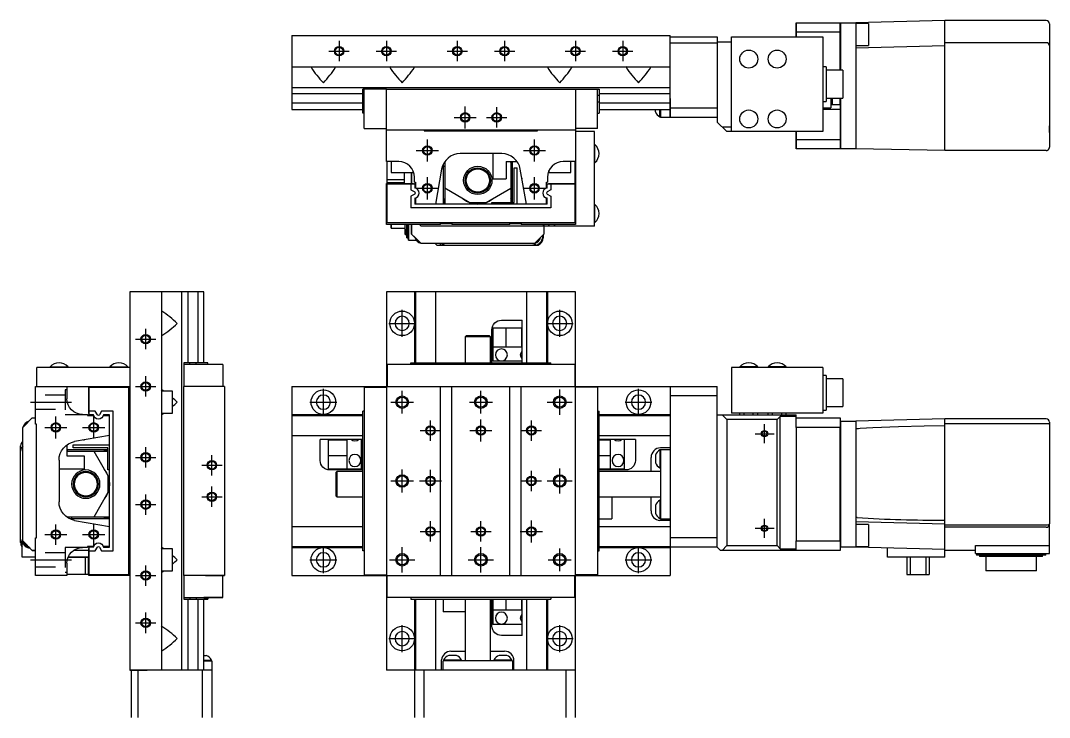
# Model space of a CAD drawing. Extents: x 0 to 668, y -8 to 421.
# Drawn here: x 0 to 326.5, y 200.3 to 421.3 of the extents above; entities that cross this region are included whole.
import ezdxf

# ---------------------------------------------------------------- set-up
doc = ezdxf.new("R2010")
doc.units = 0
doc.header["$LTSCALE"] = 0.5
doc.linetypes.add('CENTER', pattern=[50.8, 31.75, -6.35, 6.35, -6.35])
doc.linetypes.add('DASHED', pattern=[19.05, 12.7, -6.35])
for name, color, linetype in [('MSM_CENTER', 1, 'CENTER'), ('MSM_CONTINUOUS', 7, 'CONTINUOUS'), ('MSM_DASHED', 4, 'DASHED'), ('MSM_NARROW', 5, 'CONTINUOUS')]:
    doc.layers.add(name, color=color, linetype=linetype)

msp = doc.modelspace()

# ---------------------------------------------------------------- linework, layer by layer
at = {"layer": 'MSM_CENTER'}
for p, q in [((101.08, 414.85), (101.08, 408.4)), ((116.08, 414.85), (116.08, 408.4)), ((138.58, 414.85), (138.58, 408.4)), ((153.58, 414.85), (153.58, 408.4)), ((176.08, 414.85), (176.08, 408.4)), ((191.08, 414.85), (191.08, 408.4)), ((97.85, 411.62), (104.31, 411.62)), ((112.85, 411.62), (119.31, 411.62)), ((135.35, 411.62), (141.81, 411.62)), ((150.35, 411.62), (156.81, 411.62)), ((172.85, 411.62), (179.31, 411.62)), ((187.85, 411.62), (194.31, 411.62)), ((141.08, 387.12), (141.08, 394.12)), ((151.08, 387.4), (151.08, 393.85)), ((137.58, 390.62), (144.58, 390.62)), ((147.85, 390.62), (154.31, 390.62)), ((129.08, 376.62), (129.08, 383.62)), ((163.08, 376.62), (163.08, 383.62)), ((125.58, 380.12), (132.58, 380.12)), ((159.58, 380.12), (166.58, 380.12)), ((129.08, 364.62), (129.08, 371.62)), ((163.08, 364.62), (163.08, 371.62)), ((125.58, 368.12), (132.58, 368.12)), ((159.58, 368.12), (166.58, 368.12)), ((121.08, 321.03), (121.08, 329.53)), ((171.08, 321.03), (171.08, 329.53)), ((39.7, 317.05), (39.7, 323.51)), ((116.83, 325.28), (125.33, 325.28)), ((166.83, 325.28), (175.33, 325.28)), ((36.47, 320.28), (42.93, 320.28)), ((39.7, 302.05), (39.7, 308.51)), ((36.47, 305.28), (42.93, 305.28)), ((96.08, 296.03), (96.08, 304.53)), ((121.08, 296.66), (121.08, 303.9)), ((146.08, 296.66), (146.08, 303.9)), ((171.08, 296.28), (171.08, 304.28)), ((196.08, 296.03), (196.08, 304.53)), ((3.2, 300.28), (16.2, 300.28)), ((91.83, 300.28), (100.33, 300.28)), ((117.46, 300.28), (124.7, 300.28)), ((142.46, 300.28), (149.7, 300.28)), ((167.08, 300.28), (175.08, 300.28)), ((191.83, 300.28), (200.33, 300.28)), ((11.2, 288.78), (11.2, 295.78)), ((23.2, 288.78), (23.2, 295.78)), ((130.08, 288.05), (130.08, 294.51)), ((146.08, 287.78), (146.08, 294.78)), ((162.08, 288.05), (162.08, 294.51)), ((7.7, 292.28), (14.7, 292.28)), ((19.7, 292.28), (26.7, 292.28)), ((126.85, 291.28), (133.31, 291.28)), ((142.58, 291.28), (149.58, 291.28)), ((158.85, 291.28), (165.31, 291.28)), ((236.08, 287.28), (236.08, 293.28)), ((233.08, 290.28), (239.08, 290.28)), ((39.7, 279.55), (39.7, 286.01)), ((36.47, 282.78), (42.93, 282.78)), ((60.7, 277.05), (60.7, 283.51)), ((57.47, 280.28), (63.93, 280.28)), ((121.08, 271.66), (121.08, 278.9)), ((130.08, 271.78), (130.08, 278.78)), ((162.08, 272.05), (162.08, 278.51)), ((171.08, 271.28), (171.08, 279.28)), ((117.46, 275.28), (124.7, 275.28)), ((126.58, 275.28), (133.58, 275.28)), ((158.85, 275.28), (165.31, 275.28)), ((167.08, 275.28), (175.08, 275.28)), ((39.7, 264.55), (39.7, 271.01)), ((60.7, 267.05), (60.7, 273.51)), ((36.47, 267.78), (42.93, 267.78)), ((57.47, 270.28), (63.93, 270.28)), ((11.2, 255.05), (11.2, 261.51)), ((23.2, 254.78), (23.2, 261.78)), ((130.08, 256.05), (130.08, 262.51)), ((146.08, 256.05), (146.08, 262.51)), ((162.08, 255.78), (162.08, 262.78)), ((236.08, 257.28), (236.08, 263.28)), ((7.7, 258.28), (14.7, 258.28)), ((19.7, 258.28), (26.7, 258.28)), ((126.85, 259.28), (133.31, 259.28)), ((142.85, 259.28), (149.31, 259.28)), ((158.58, 259.28), (165.58, 259.28)), ((233.08, 260.28), (239.08, 260.28)), ((96.08, 246.03), (96.08, 254.53)), ((121.08, 246.28), (121.08, 254.28)), ((146.08, 246.28), (146.08, 254.28)), ((171.08, 246.66), (171.08, 253.9)), ((196.08, 246.03), (196.08, 254.53)), ((3.2, 250.28), (16.2, 250.28)), ((39.7, 242.05), (39.7, 248.51)), ((91.83, 250.28), (100.33, 250.28)), ((117.08, 250.28), (125.08, 250.28)), ((142.08, 250.28), (150.08, 250.28)), ((167.46, 250.28), (174.7, 250.28)), ((191.83, 250.28), (200.33, 250.28)), ((36.47, 245.28), (42.93, 245.28)), ((39.7, 227.05), (39.7, 233.51)), ((36.47, 230.28), (42.93, 230.28)), ((121.08, 221.03), (121.08, 229.53)), ((171.08, 221.03), (171.08, 229.53)), ((116.83, 225.28), (125.33, 225.28)), ((166.83, 225.28), (175.33, 225.28))]:
    msp.add_line(p, q, dxfattribs=at)
at = {"layer": 'MSM_CONTINUOUS'}
for p, q in [((293.28, 421.32), (265.08, 420.62)), ((293.28, 416.12), (293.28, 421.32)), ((325.48, 421.32), (293.28, 421.32)), ((246.08, 420.62), (246.08, 416.12)), ((246.08, 416.12), (246.08, 420.62)), ((246.08, 420.62), (260.08, 420.62)), ((260.08, 405.55), (260.08, 420.62)), ((260.08, 420.52), (260.18, 420.62)), ((260.18, 420.62), (260.18, 405.55)), ((260.18, 420.62), (265.08, 420.62)), ((265.08, 420.62), (265.08, 380.62)), ((269.08, 420.39), (265.08, 420.39)), ((269.08, 420.39), (269.08, 413.39)), ((293.28, 380.12), (293.28, 418.32)), ((326.48, 420.32), (326.48, 418.32)), ((326.48, 418.32), (326.48, 381.12)), ((86.08, 416.62), (206.08, 416.62)), ((86.08, 416.62), (86.08, 393.12)), ((206.08, 390.62), (206.08, 416.62)), ((206.08, 416.12), (221.08, 416.12)), ((221.08, 416.12), (221.08, 389.12)), ((225.58, 386.12), (225.58, 416.12)), ((225.58, 386.12), (225.58, 416.12)), ((225.58, 416.12), (254.58, 416.12)), ((260.08, 417.62), (246.08, 417.62)), ((254.58, 416.12), (254.58, 386.12)), ((269.08, 417.75), (269.08, 416.02)), ((221.08, 414.12), (206.08, 414.12)), ((221.08, 414.62), (225.58, 414.62)), ((265.08, 413.39), (269.08, 413.39)), ((293.28, 413.32), (265.08, 412.62)), ((325.48, 414.32), (293.28, 414.32)), ((86.08, 406.62), (206.08, 406.62)), ((92.34, 406.62), (92.18, 406.5)), ((99.82, 406.62), (99.98, 406.5)), ((117.34, 406.62), (117.18, 406.5)), ((124.82, 406.62), (124.98, 406.5)), ((167.34, 406.62), (167.18, 406.5)), ((174.82, 406.62), (174.98, 406.5)), ((192.34, 406.62), (192.18, 406.5)), ((199.82, 406.62), (199.98, 406.5)), ((206.08, 400.12), (206.08, 406.62)), ((255.58, 406.62), (254.58, 406.62)), ((255.58, 406.62), (255.58, 395.62)), ((260.88, 405.55), (255.58, 405.55)), ((260.88, 405.55), (260.88, 396.7)), ((86.08, 400.12), (206.08, 400.12)), ((108.58, 391.92), (108.58, 399.52)), ((116.08, 399.52), (108.58, 399.52)), ((109.08, 387.12), (109.08, 399.52)), ((116.08, 399.62), (176.08, 399.62)), ((116.08, 376.62), (116.08, 399.62)), ((176.08, 399.62), (176.08, 356.62)), ((176.08, 399.52), (183.58, 399.52)), ((183.08, 387.12), (183.08, 399.52)), ((183.58, 399.52), (183.58, 391.92)), ((206.08, 390.72), (206.08, 400.12)), ((86.08, 398.16), (108.58, 398.16)), ((108.58, 395.09), (86.08, 395.09)), ((109.08, 397.65), (108.58, 397.65)), ((109.08, 395.6), (108.58, 395.6)), ((183.08, 397.65), (183.58, 397.65)), ((183.08, 395.6), (183.58, 395.6)), ((183.58, 398.16), (206.08, 398.16)), ((206.08, 395.09), (183.58, 395.09)), ((206.08, 396.62), (206.08, 390.62)), ((254.58, 395.62), (255.58, 395.62)), ((255.58, 396.7), (260.88, 396.7)), ((257.08, 396.7), (257.08, 393.62)), ((257.08, 395.62), (257.58, 395.62)), ((257.58, 396.7), (257.58, 394.73)), ((260.08, 396.7), (260.08, 380.62)), ((260.08, 394.73), (260.08, 396.7)), ((260.18, 396.7), (260.18, 380.62)), ((86.08, 393.12), (108.58, 393.12)), ((109.08, 391.92), (108.58, 391.92)), ((183.08, 391.92), (183.58, 391.92)), ((183.58, 393.12), (206.08, 393.12)), ((201.43, 392.4), (201.43, 393.12)), ((202.88, 390.77), (202.88, 393.12)), ((203.08, 393.12), (203.08, 390.62)), ((203.08, 390.62), (203.08, 393.12)), ((206.08, 393.62), (221.08, 393.62)), ((254.58, 393.62), (257.08, 393.62)), ((260.08, 393.12), (254.58, 393.12)), ((257.08, 394.73), (260.08, 394.73)), ((202.88, 390.77), (203.08, 390.77)), ((221.08, 390.62), (203.08, 390.62)), ((221.08, 389.12), (224.08, 386.12)), ((109.08, 387.12), (116.08, 387.12)), ((116.08, 386.62), (176.08, 386.62)), ((128.08, 386.62), (128.08, 386.32)), ((128.08, 386.32), (164.08, 386.32)), ((164.08, 386.32), (164.08, 386.62)), ((183.08, 387.12), (176.08, 387.12)), ((182.08, 386.12), (176.08, 386.12)), ((182.08, 356.12), (182.08, 386.12)), ((222.58, 387.62), (225.58, 387.62)), ((254.58, 386.12), (224.08, 386.12)), ((246.08, 380.62), (246.08, 386.12)), ((246.08, 386.12), (246.08, 380.62)), ((326.48, 385.8), (326.48, 387.92)), ((246.08, 383.62), (260.08, 383.62)), ((152.67, 379.12), (139.49, 379.12)), ((149.88, 379.12), (149.88, 371.12)), ((182.24, 381.97), (182.08, 381.97)), ((182.24, 376.27), (182.24, 381.97)), ((260.08, 380.62), (246.08, 380.62)), ((260.18, 380.62), (260.08, 380.72)), ((265.08, 380.62), (260.18, 380.62)), ((293.28, 380.12), (265.08, 380.62)), ((325.48, 380.12), (293.28, 380.12)), ((325.48, 380.12), (325.5, 380.13)), ((325.5, 380.13), (325.53, 380.13)), ((325.53, 380.13), (325.58, 380.13)), ((325.58, 380.13), (325.63, 380.14)), ((325.63, 380.14), (325.68, 380.14)), ((325.68, 380.14), (325.72, 380.16)), ((325.72, 380.16), (325.76, 380.17)), ((325.76, 380.17), (325.8, 380.18)), ((325.8, 380.18), (325.84, 380.19)), ((325.84, 380.19), (325.87, 380.21)), ((325.87, 380.21), (325.9, 380.22)), ((325.9, 380.22), (325.93, 380.23)), ((325.93, 380.23), (325.96, 380.25)), ((325.96, 380.25), (325.99, 380.27)), ((325.99, 380.27), (326.02, 380.28)), ((326.02, 380.28), (326.04, 380.3)), ((326.04, 380.3), (326.07, 380.32)), ((326.07, 380.32), (326.09, 380.34)), ((326.09, 380.34), (326.12, 380.36)), ((326.12, 380.36), (326.15, 380.38)), ((326.15, 380.38), (326.17, 380.41)), ((326.17, 380.41), (326.2, 380.43)), ((326.2, 380.43), (326.22, 380.46)), ((326.22, 380.46), (326.24, 380.48)), ((326.24, 380.48), (326.26, 380.5)), ((326.26, 380.5), (326.28, 380.53)), ((326.28, 380.53), (326.3, 380.55)), ((326.3, 380.55), (326.31, 380.58)), ((326.31, 380.58), (326.34, 380.61)), ((326.34, 380.61), (326.36, 380.65)), ((326.36, 380.65), (326.38, 380.69)), ((326.38, 380.69), (326.39, 380.72)), ((326.39, 380.72), (326.41, 380.76)), ((326.41, 380.76), (326.42, 380.8)), ((326.42, 380.8), (326.44, 380.84)), ((326.44, 380.84), (326.45, 380.88)), ((326.45, 380.91), (326.46, 380.94)), ((326.45, 380.88), (326.45, 380.91)), ((326.46, 380.97), (326.47, 381)), ((326.46, 380.94), (326.46, 380.97)), ((326.47, 381.06), (326.48, 381.09)), ((326.47, 381.03), (326.47, 381.06)), ((326.47, 381), (326.47, 381.03)), ((326.48, 381.09), (326.48, 381.12)), ((326.48, 381.12), (326.48, 381.12)), ((119.98, 376.62), (116.08, 376.62)), ((116.38, 369.82), (116.38, 376.62)), ((117.58, 376.62), (117.58, 373.12)), ((134.08, 375.72), (134.08, 363.12)), ((134.58, 376.58), (134.58, 363.12)), ((154.08, 376.62), (157.54, 376.62)), ((154.08, 376.62), (154.08, 371.12)), ((155.58, 376.62), (155.58, 363.62)), ((156.08, 363.62), (156.08, 376.62)), ((176.08, 376.62), (172.18, 376.62)), ((174.58, 373.12), (174.58, 376.62)), ((175.98, 369.62), (175.98, 376.62)), ((182.08, 376.27), (182.24, 376.27)), ((117.58, 373.12), (124.58, 373.12)), ((121.88, 369.62), (121.88, 373.12)), ((124.08, 369.62), (124.08, 373.12)), ((124.08, 373.12), (124.08, 369.62)), ((124.58, 373.12), (124.58, 373.58)), ((133.58, 374.17), (131.63, 363.12)), ((134.08, 375.12), (134.58, 375.12)), ((156.58, 374.62), (157.58, 374.62)), ((156.58, 363.62), (156.58, 374.62)), ((157.58, 363.12), (157.58, 374.62)), ((160.52, 363.12), (158.58, 374.17)), ((167.58, 373.58), (167.58, 373.12)), ((167.58, 373.12), (174.58, 373.12)), ((116.08, 369.62), (124.68, 369.62)), ((116.08, 356.62), (116.08, 369.62)), ((116.28, 369.52), (125.08, 369.52)), ((116.28, 357.12), (116.28, 369.52)), ((121.88, 370.82), (116.38, 370.82)), ((121.88, 369.82), (116.38, 369.82)), ((117.58, 369.82), (117.58, 369.62)), ((117.58, 369.62), (117.58, 369.82)), ((123.88, 369.52), (123.88, 367.65)), ((124.68, 369.62), (124.68, 369.52)), ((124.98, 370.12), (124.98, 371.62)), ((124.98, 370.12), (125.28, 370.12)), ((125.08, 370.12), (125.08, 368.2)), ((125.18, 370.12), (125.18, 368.18)), ((125.28, 370.12), (125.28, 368.16)), ((149.88, 371.12), (154.08, 371.12)), ((159.08, 371.33), (159.08, 371.12)), ((159.11, 371.12), (159.08, 371.12)), ((166.88, 370.12), (167.18, 370.12)), ((166.88, 368.16), (166.88, 370.12)), ((167.08, 369.52), (175.88, 369.52)), ((167.08, 368.2), (167.08, 369.52)), ((167.18, 371.62), (167.18, 370.12)), ((167.48, 369.62), (176.08, 369.62)), ((167.48, 369.52), (167.48, 369.62)), ((168.28, 369.52), (168.28, 367.65)), ((175.88, 369.52), (175.88, 357.12)), ((123.88, 367.65), (125.07, 366.96)), ((125.07, 366.29), (123.88, 365.6)), ((142.37, 363.62), (134.58, 368.12)), ((147.78, 363.62), (155.58, 368.12)), ((168.28, 367.65), (167.08, 366.96)), ((167.08, 366.29), (168.28, 365.6)), ((123.88, 365.6), (123.88, 361.92)), ((125.08, 365.05), (125.08, 363.12)), ((125.08, 363.62), (125.28, 363.42)), ((167.08, 363.12), (125.08, 363.12)), ((125.18, 365.07), (125.18, 363.12)), ((125.28, 365.09), (125.28, 363.12)), ((142.37, 363.62), (147.78, 363.62)), ((149.58, 363.62), (156.58, 363.62)), ((149.58, 363.12), (149.58, 363.62)), ((166.88, 363.12), (166.88, 365.09)), ((167.08, 363.12), (167.08, 365.05)), ((168.28, 365.6), (168.28, 361.92)), ((182.24, 362.97), (182.08, 362.97)), ((182.24, 357.27), (182.24, 362.97)), ((168.28, 361.92), (123.88, 361.92)), ((133.28, 356.62), (116.08, 356.62)), ((175.88, 357.12), (116.28, 357.12)), ((117.58, 356.62), (117.58, 355.48)), ((117.58, 355.45), (117.58, 356.62)), ((122.08, 355.18), (122.08, 356.62)), ((122.08, 353.45), (122.08, 356.62)), ((122.58, 356.62), (122.58, 353.45)), ((122.58, 352.45), (122.58, 356.62)), ((123.08, 356.62), (123.08, 351.62)), ((123.08, 352.45), (123.08, 356.62)), ((124.08, 353.62), (124.08, 356.62)), ((124.08, 356.62), (124.08, 353.62)), ((126.58, 356.62), (127.08, 356.12)), ((169.08, 356.12), (127.08, 356.12)), ((133.28, 356.97), (136.88, 356.97)), ((133.28, 356.62), (133.28, 356.97)), ((136.88, 356.97), (136.88, 356.62)), ((155.28, 356.62), (136.88, 356.62)), ((155.28, 356.97), (158.88, 356.97)), ((155.28, 356.62), (155.28, 356.97)), ((158.88, 356.97), (158.88, 356.62)), ((176.08, 356.62), (158.88, 356.62)), ((166.08, 356.62), (165.58, 356.12)), ((166.08, 356.62), (166.08, 353.62)), ((167.58, 356.12), (167.58, 356.62)), ((167.58, 356.62), (167.58, 356.12)), ((182.08, 356.12), (167.58, 356.12)), ((169.58, 356.62), (169.08, 356.12)), ((182.08, 357.27), (182.24, 357.27)), ((117.58, 355.45), (122.08, 355.45)), ((122.08, 355.18), (122.08, 353.51)), ((122.08, 353.45), (122.58, 353.45)), ((122.58, 353.45), (122.58, 352.53)), ((124.08, 353.62), (127.08, 350.62)), ((125.28, 352.42), (124.08, 353.62)), ((163.08, 350.62), (166.08, 353.62)), ((165.78, 353.32), (165.78, 352.42)), ((122.58, 352.45), (123.08, 352.45)), ((123.08, 351.64), (123.08, 352.45)), ((123.08, 351.62), (125.58, 351.62)), ((125.28, 352.42), (126.87, 350.83)), ((127.08, 350.62), (126.87, 350.83)), ((163.08, 350.62), (127.08, 350.62)), ((132.13, 350.12), (164.26, 350.12)), ((133.66, 350.12), (133.75, 350.2)), ((133.75, 350.2), (134.18, 350.51)), ((134.18, 350.51), (134.26, 350.54)), ((134.26, 350.54), (134.32, 350.57)), ((134.32, 350.57), (134.37, 350.59)), ((134.37, 350.59), (134.41, 350.6)), ((134.41, 350.6), (134.44, 350.61)), ((134.44, 350.61), (134.46, 350.61)), ((134.46, 350.61), (134.48, 350.62)), ((134.48, 350.62), (134.5, 350.62)), ((134.5, 350.62), (134.52, 350.62)), ((134.52, 350.62), (134.53, 350.62)), ((134.53, 350.62), (134.54, 350.62)), ((134.54, 350.62), (134.54, 350.62)), ((134.54, 350.62), (134.54, 350.62)), ((134.54, 350.62), (134.55, 350.62)), ((134.55, 350.62), (134.55, 350.62)), ((134.55, 350.62), (134.55, 350.62)), ((134.55, 350.62), (134.56, 350.62)), ((134.56, 350.62), (134.56, 350.62)), ((134.56, 350.62), (134.56, 350.62)), ((134.56, 350.62), (134.56, 350.62)), ((134.56, 350.62), (134.56, 350.62)), ((134.56, 350.62), (134.57, 350.62)), ((134.57, 350.62), (134.57, 350.62)), ((134.57, 350.62), (134.57, 350.62)), ((134.57, 350.62), (134.57, 350.62)), ((134.57, 350.62), (134.57, 350.62)), ((134.57, 350.62), (134.57, 350.62)), ((134.57, 350.62), (134.57, 350.62)), ((134.57, 350.62), (134.57, 350.62)), ((134.57, 350.62), (134.57, 350.62)), ((134.57, 350.62), (134.57, 350.62)), ((134.57, 350.62), (134.57, 350.62)), ((134.57, 350.62), (134.57, 350.62)), ((134.57, 350.62), (134.57, 350.62)), ((134.57, 350.62), (134.57, 350.62)), ((134.57, 350.62), (134.57, 350.62)), ((134.57, 350.62), (134.58, 350.62)), ((134.58, 350.62), (134.58, 350.62)), ((134.58, 350.62), (134.58, 350.62)), ((162.58, 350.62), (162.58, 350.62)), ((162.58, 350.62), (162.58, 350.62)), ((162.58, 350.62), (162.58, 350.62)), ((162.58, 350.62), (162.58, 350.62)), ((162.58, 350.62), (162.58, 350.62)), ((162.58, 350.62), (162.58, 350.62)), ((162.58, 350.62), (162.58, 350.62)), ((162.58, 350.62), (162.58, 350.62)), ((162.58, 350.62), (162.58, 350.62)), ((162.58, 350.62), (162.59, 350.62)), ((162.59, 350.62), (162.59, 350.62)), ((162.59, 350.62), (162.59, 350.62)), ((162.59, 350.62), (162.59, 350.62)), ((162.59, 350.62), (162.59, 350.62)), ((162.59, 350.62), (162.59, 350.62)), ((162.59, 350.62), (162.59, 350.62)), ((162.59, 350.62), (162.59, 350.62)), ((162.59, 350.62), (162.59, 350.62)), ((162.59, 350.62), (162.6, 350.62)), ((162.6, 350.62), (162.6, 350.62)), ((162.6, 350.62), (162.6, 350.62)), ((162.6, 350.62), (162.6, 350.62)), ((162.6, 350.62), (162.6, 350.62)), ((162.6, 350.62), (162.61, 350.62)), ((162.61, 350.62), (162.61, 350.62)), ((162.61, 350.62), (162.61, 350.62)), ((162.61, 350.62), (162.62, 350.62)), ((162.62, 350.62), (162.62, 350.62)), ((162.62, 350.62), (162.64, 350.62)), ((162.64, 350.62), (162.65, 350.62)), ((162.65, 350.62), (162.66, 350.62)), ((162.66, 350.62), (162.68, 350.62)), ((162.68, 350.62), (162.72, 350.61)), ((162.72, 350.61), (162.75, 350.61)), ((162.75, 350.61), (162.79, 350.6)), ((162.79, 350.6), (163.02, 350.53)), ((163.02, 350.53), (163.31, 350.39)), ((163.31, 350.39), (163.53, 350.24)), ((163.53, 350.24), (163.69, 350.12)), ((58.2, 335.28), (34.7, 335.28)), ((34.7, 335.28), (34.7, 215.28)), ((44.7, 335.28), (44.7, 215.28)), ((51.2, 215.28), (51.2, 335.28)), ((53.16, 312.78), (53.16, 335.28)), ((56.24, 335.28), (56.24, 312.78)), ((58.2, 312.78), (58.2, 335.28)), ((116.08, 335.28), (116.08, 215.28)), ((176.08, 335.28), (116.08, 335.28)), ((124.98, 335.28), (124.98, 312.78)), ((125.28, 335.28), (125.28, 312.78)), ((131.63, 335.28), (131.63, 312.78)), ((160.52, 335.28), (160.52, 312.78)), ((166.88, 335.28), (166.88, 312.78)), ((167.18, 335.28), (167.18, 312.78)), ((176.08, 200.28), (176.08, 335.28)), ((44.7, 329.02), (44.83, 329.18)), ((149.58, 312.78), (149.58, 323.28)), ((159.2, 323.78), (149.88, 323.78)), ((149.88, 323.78), (149.88, 313.28)), ((152.58, 326.28), (159.2, 326.28)), ((154.08, 317.78), (154.08, 323.78)), ((159.08, 317.78), (159.08, 323.78)), ((159.2, 312.78), (159.2, 326.28)), ((44.7, 321.54), (44.83, 321.38)), ((141.38, 321.28), (141.08, 320.98)), ((149.08, 320.98), (141.08, 320.98)), ((141.08, 320.98), (141.08, 312.78)), ((148.78, 321.28), (141.38, 321.28)), ((149.08, 320.98), (148.78, 321.28)), ((149.08, 312.78), (149.08, 320.98)), ((159.2, 317.78), (149.88, 317.78)), ((5.2, 305.28), (5.2, 311.28)), ((34.7, 311.28), (5.2, 311.28)), ((9.35, 311.44), (15.05, 311.44)), ((9.35, 311.44), (9.35, 311.28)), ((15.05, 311.28), (15.05, 311.44)), ((28.35, 311.44), (34.05, 311.44)), ((28.35, 311.44), (28.35, 311.28)), ((34.05, 311.28), (34.05, 311.44)), ((51.8, 312.78), (51.8, 305.28)), ((59.4, 312.78), (51.8, 312.78)), ((64.2, 312.28), (51.8, 312.28)), ((53.68, 312.28), (53.68, 312.78)), ((55.72, 312.28), (55.72, 312.78)), ((59.4, 312.28), (59.4, 312.78)), ((64.2, 312.28), (64.2, 305.28)), ((116.28, 312.28), (116.28, 305.28)), ((175.88, 312.28), (116.28, 312.28)), ((123.88, 312.28), (123.88, 312.78)), ((123.88, 312.78), (168.28, 312.78)), ((159.2, 313.28), (149.88, 313.28)), ((168.28, 312.28), (168.28, 312.78)), ((175.88, 312.28), (175.88, 305.28)), ((254.58, 311.28), (225.58, 311.28)), ((225.58, 311.28), (225.58, 296.78)), ((233.93, 311.44), (228.23, 311.44)), ((228.23, 311.44), (228.23, 311.28)), ((233.93, 311.28), (233.93, 311.44)), ((242.93, 311.44), (237.23, 311.44)), ((237.23, 311.44), (237.23, 311.28)), ((242.93, 311.28), (242.93, 311.44)), ((254.58, 311.28), (254.58, 296.78)), ((255.58, 308.78), (254.58, 308.78)), ((255.58, 308.78), (255.58, 297.78)), ((260.88, 307.71), (255.58, 307.71)), ((260.88, 307.71), (260.88, 298.86)), ((4.7, 293.28), (4.7, 305.28)), ((4.7, 305.28), (34.7, 305.28)), ((14.7, 305.28), (14.7, 301.38)), ((21.7, 296.68), (21.7, 305.28)), ((21.8, 296.28), (21.8, 305.08)), ((21.8, 305.08), (34.2, 305.08)), ((34.2, 305.08), (34.2, 245.48)), ((44.7, 304.02), (44.83, 304.18)), ((48.2, 303.78), (44.7, 303.78)), ((48.2, 296.78), (48.2, 303.78)), ((51.7, 305.28), (51.7, 245.28)), ((64.7, 305.28), (51.7, 305.28)), ((64.7, 305.28), (64.7, 245.28)), ((86.08, 305.28), (86.08, 245.28)), ((86.08, 305.28), (221.08, 305.28)), ((109.08, 305.08), (116.08, 305.08)), ((109.08, 305.08), (109.08, 245.48)), ((133.28, 245.28), (133.28, 305.28)), ((136.88, 245.28), (136.88, 305.28)), ((155.28, 245.28), (155.28, 305.28)), ((158.88, 245.28), (158.88, 305.28)), ((183.08, 305.08), (176.08, 305.08)), ((183.08, 305.08), (183.08, 245.48)), ((206.08, 305.28), (206.08, 245.28)), ((221.08, 296.28), (221.08, 305.28)), ((221.08, 302.28), (206.08, 302.28)), ((23.67, 297.48), (21.8, 297.48)), ((24.36, 296.29), (23.67, 297.48)), ((25.72, 297.48), (25.04, 296.29)), ((29.4, 297.48), (25.72, 297.48)), ((29.4, 253.08), (29.4, 297.48)), ((108.58, 253.08), (108.58, 297.48)), ((109.08, 297.48), (108.58, 297.48)), ((183.08, 297.48), (183.58, 297.48)), ((183.58, 253.08), (183.58, 297.48)), ((254.58, 297.78), (255.58, 297.78)), ((255.58, 298.86), (260.88, 298.86)), ((3.7, 295.28), (0.7, 292.28)), ((3.7, 295.28), (4.7, 295.28)), ((19.7, 296.38), (21.2, 296.38)), ((21.2, 296.38), (21.2, 296.08)), ((21.2, 296.08), (23.16, 296.08)), ((21.8, 296.68), (21.7, 296.68)), ((23.12, 296.28), (21.8, 296.28)), ((26.24, 296.08), (28.2, 296.08)), ((28.2, 296.28), (26.28, 296.28)), ((28.2, 254.28), (28.2, 296.28)), ((44.7, 296.78), (48.2, 296.78)), ((44.7, 296.54), (44.83, 296.38)), ((86.08, 296.38), (108.58, 296.38)), ((86.08, 296.08), (108.58, 296.08)), ((183.58, 296.38), (206.08, 296.38)), ((183.58, 296.08), (206.08, 296.08)), ((221.08, 296.28), (238.63, 296.28)), ((221.08, 254.28), (221.08, 296.28)), ((222.58, 296.28), (224.08, 294.78)), ((224.08, 294.78), (224.08, 254.78)), ((240.08, 294.78), (224.08, 294.78)), ((254.58, 296.78), (225.58, 296.78)), ((228.19, 296.28), (228.19, 296.78)), ((229.63, 296.28), (229.63, 296.78)), ((232.52, 296.28), (232.52, 296.78)), ((233.96, 296.28), (233.96, 296.78)), ((237.19, 296.28), (237.19, 296.78)), ((238.63, 296.28), (238.63, 296.78)), ((238.63, 296.28), (241.52, 296.28)), ((241.08, 295.78), (240.08, 294.78)), ((240.08, 254.78), (240.08, 294.78)), ((241.08, 253.78), (241.08, 295.78)), ((246.08, 295.78), (241.08, 295.78)), ((241.52, 296.28), (241.52, 296.78)), ((241.52, 296.28), (246.08, 296.28)), ((242.96, 296.28), (242.96, 296.78)), ((246.08, 292.28), (246.08, 296.28)), ((246.08, 295.28), (260.08, 295.28)), ((260.08, 295.28), (260.08, 292.28)), ((260.18, 294.28), (260.08, 294.18)), ((260.18, 294.28), (260.18, 291.78)), ((260.18, 294.28), (265.08, 294.28)), ((293.28, 294.98), (265.08, 294.28)), ((265.08, 294.28), (265.08, 291.78)), ((325.48, 294.98), (293.28, 294.98)), ((293.28, 292.9), (293.28, 294.98)), ((326.48, 293.98), (326.48, 293.23)), ((0.7, 256.28), (0.7, 292.28)), ((5, 293.28), (4.7, 293.28)), ((5, 257.28), (5, 293.28)), ((246.08, 292.28), (246.08, 256.28)), ((260.08, 292.28), (246.08, 292.28)), ((260.08, 256.28), (260.08, 292.28)), ((260.18, 291.78), (260.18, 256.78)), ((265.08, 291.79), (265.08, 291.8)), ((265.08, 291.8), (265.08, 291.8)), ((265.08, 291.8), (265.09, 291.8)), ((265.08, 291.78), (265.08, 291.79)), ((265.08, 291.79), (265.08, 291.79)), ((265.08, 291.79), (265.08, 291.79)), ((265.08, 291.79), (265.08, 291.79)), ((265.08, 291.79), (265.08, 291.79)), ((265.08, 291.79), (265.08, 291.79)), ((265.08, 291.79), (265.08, 291.79)), ((265.08, 291.79), (265.08, 291.79)), ((265.08, 291.79), (265.08, 291.79)), ((265.08, 291.79), (265.08, 291.79)), ((265.08, 291.79), (265.08, 291.79)), ((265.08, 291.78), (265.08, 263.78)), ((265.08, 291.78), (265.08, 291.78)), ((265.08, 291.78), (265.08, 291.78)), ((265.08, 291.78), (265.08, 291.78)), ((265.09, 291.8), (265.09, 291.81)), ((265.09, 291.81), (265.1, 291.81)), ((265.09, 291.8), (265.09, 291.8)), ((265.09, 291.8), (265.09, 291.8)), ((265.09, 291.8), (265.09, 291.8)), ((265.1, 291.81), (265.11, 291.82)), ((265.11, 291.82), (265.12, 291.82)), ((265.12, 291.82), (265.13, 291.83)), ((265.12, 291.82), (265.12, 291.82)), ((265.13, 291.83), (265.14, 291.83)), ((265.14, 291.83), (265.2, 291.85)), ((265.2, 291.85), (265.26, 291.86)), ((265.26, 291.86), (265.33, 291.88)), ((265.33, 291.88), (265.39, 291.89)), ((265.39, 291.89), (265.9, 291.95)), ((265.9, 291.95), (266.4, 292)), ((266.4, 292), (270.47, 292.23)), ((270.47, 292.23), (278.6, 292.52)), ((278.6, 292.52), (286.73, 292.74)), ((286.73, 292.74), (293.28, 292.9)), ((325.48, 293.46), (293.28, 293.46)), ((293.28, 262.87), (293.28, 292.9)), ((326.28, 293.38), (326.39, 293.33)), ((326.39, 293.33), (326.47, 293.26)), ((326.47, 293.26), (326.48, 293.23)), ((326.48, 293.23), (326.48, 261.68)), ((28.2, 289.73), (17.16, 287.78)), ((20.2, 288.28), (19.99, 288.28)), ((20.2, 288.32), (20.2, 288.28)), ((34.7, 288.08), (34.35, 288.08)), ((34.35, 288.08), (34.35, 284.48)), ((86.08, 289.73), (108.58, 289.73)), ((108.58, 288.41), (95.08, 288.41)), ((95.08, 281.78), (95.08, 288.41)), ((97.58, 288.41), (97.58, 279.08)), ((103.58, 288.28), (97.58, 288.28)), ((103.58, 288.41), (103.58, 279.08)), ((108.08, 288.41), (108.08, 279.08)), ((183.58, 289.73), (206.08, 289.73)), ((195.08, 288.41), (183.58, 288.41)), ((187.08, 288.28), (183.58, 288.28)), ((187.08, 288.41), (187.08, 279.08)), ((191.58, 288.41), (191.58, 279.08)), ((195.08, 288.41), (195.08, 281.78)), ((0, 255.78), (0, 286.48)), ((14.7, 286.75), (14.7, 283.28)), ((14.7, 285.28), (27.7, 285.28)), ((14.75, 284.78), (27.7, 284.78)), ((16.7, 285.78), (16.7, 286.78)), ((16.7, 286.78), (28.2, 286.78)), ((27.7, 285.78), (16.7, 285.78)), ((23.2, 284.78), (27.7, 276.99)), ((27.7, 278.78), (27.7, 285.78)), ((34.35, 284.48), (34.7, 284.48)), ((202.88, 285.14), (202.88, 279.42)), ((203.08, 285.14), (202.88, 285.14)), ((206.08, 285.77), (203.08, 285.77)), ((203.08, 285.28), (206.08, 285.28)), ((203.08, 285.28), (203.08, 263.28)), ((12.2, 281.87), (12.2, 268.69)), ((14.7, 283.28), (20.2, 283.28)), ((20.2, 283.28), (20.2, 279.08)), ((103.58, 283.28), (97.58, 283.28)), ((187.08, 283.28), (183.58, 283.28)), ((200.08, 278.28), (200.08, 282.77)), ((201.43, 283.49), (201.43, 281.07)), ((20.2, 279.08), (12.2, 279.08)), ((28.2, 278.78), (27.7, 278.78)), ((108.08, 279.08), (97.58, 279.08)), ((108.58, 278.78), (98.08, 278.78)), ((100.38, 278.28), (100.08, 277.98)), ((100.08, 277.98), (100.08, 270.58)), ((100.38, 278.28), (100.38, 270.28)), ((108.58, 278.28), (100.38, 278.28)), ((191.58, 279.08), (183.58, 279.08)), ((192.08, 278.78), (183.58, 278.78)), ((203.08, 278.28), (183.58, 278.28)), ((202.88, 279.42), (203.08, 279.42)), ((27.7, 276.99), (27.7, 271.58)), ((27.7, 271.58), (23.2, 263.78)), ((100.08, 270.58), (100.38, 270.28)), ((100.38, 270.28), (108.58, 270.28)), ((183.58, 270.28), (203.08, 270.28)), ((187.58, 270.28), (187.58, 263.28)), ((200.08, 265.77), (200.08, 270.28)), ((202.88, 269.14), (202.88, 263.42)), ((203.08, 269.14), (202.88, 269.14)), ((34.7, 266.08), (34.35, 266.08)), ((34.35, 266.08), (34.35, 262.48)), ((201.43, 267.49), (201.43, 265.07)), ((28.2, 263.78), (14.75, 263.78)), ((28.2, 263.28), (15.75, 263.28)), ((16.2, 263.78), (16.2, 263.28)), ((17.16, 262.78), (28.2, 260.84)), ((34.35, 262.48), (34.7, 262.48)), ((183.58, 263.28), (187.58, 263.28)), ((202.88, 263.42), (203.08, 263.42)), ((203.08, 263.28), (206.08, 263.28)), ((206.08, 262.77), (203.08, 262.77)), ((265.08, 263.78), (265.08, 254.28)), ((265.09, 263.76), (265.08, 263.78)), ((293.28, 261.58), (265.08, 262.28)), ((269.08, 261.52), (265.08, 261.52)), ((265.19, 263.73), (265.09, 263.76)), ((265.34, 263.71), (265.19, 263.73)), ((265.48, 263.69), (265.34, 263.71)), ((269.08, 261.52), (269.08, 254.52)), ((293.28, 251.08), (293.28, 262.87)), ((293.28, 261.33), (325.48, 261.33)), ((326.27, 261.45), (326.37, 261.5)), ((326.37, 261.5), (326.44, 261.57)), ((326.44, 261.57), (326.48, 261.66)), ((326.48, 252.28), (326.48, 261.68)), ((326.48, 261.66), (326.48, 261.68)), ((86.08, 260.84), (108.58, 260.84)), ((183.58, 260.84), (206.08, 260.84)), ((325.48, 260.58), (293.28, 260.58)), ((0.5, 251.08), (0.5, 256.14)), ((0.7, 256.28), (3.7, 253.28)), ((0.91, 256.08), (0.7, 256.28)), ((4.7, 245.28), (4.7, 257.28)), ((4.7, 257.28), (5, 257.28)), ((221.08, 257.28), (206.08, 257.28)), ((224.08, 254.78), (222.58, 253.28)), ((224.08, 254.78), (240.08, 254.78)), ((240.08, 254.78), (241.08, 253.78)), ((246.08, 256.28), (260.08, 256.28)), ((246.08, 253.28), (246.08, 256.28)), ((260.08, 256.28), (260.08, 253.28)), ((260.18, 256.78), (260.18, 254.28)), ((302.98, 252.28), (302.98, 254.78)), ((302.98, 254.78), (312.56, 254.78)), ((312.56, 254.78), (324.83, 254.78)), ((324.83, 254.78), (326.48, 254.78)), ((3.7, 253.28), (2.49, 254.49)), ((4.7, 253.28), (3.7, 253.28)), ((3.7, 253.28), (4.7, 253.28)), ((16.84, 253.28), (16.84, 253.28)), ((21.7, 253.28), (16.84, 253.28)), ((21.2, 254.18), (19.7, 254.18)), ((21.2, 254.48), (21.2, 254.18)), ((23.16, 254.48), (21.2, 254.48)), ((23.12, 254.28), (21.2, 254.28)), ((21.7, 245.28), (21.7, 253.88)), ((21.7, 253.88), (21.8, 253.88)), ((21.8, 245.48), (21.8, 254.28)), ((21.8, 253.08), (23.67, 253.08)), ((23.67, 253.08), (24.36, 254.28)), ((25.04, 254.28), (25.72, 253.08)), ((25.72, 253.08), (29.4, 253.08)), ((28.2, 254.48), (26.24, 254.48)), ((26.28, 254.28), (28.2, 254.28)), ((27.9, 254.48), (27.7, 254.28)), ((44.7, 254.02), (44.83, 254.18)), ((48.2, 253.78), (44.7, 253.78)), ((48.2, 246.78), (48.2, 253.78)), ((86.08, 254.48), (108.58, 254.48)), ((86.08, 254.18), (108.58, 254.18)), ((109.08, 253.08), (108.58, 253.08)), ((183.08, 253.08), (183.58, 253.08)), ((183.58, 254.48), (206.08, 254.48)), ((183.58, 254.18), (206.08, 254.18)), ((221.08, 254.28), (206.08, 254.28)), ((221.08, 254.28), (222.08, 253.28)), ((222.58, 253.28), (222.08, 253.28)), ((245.98, 253.28), (222.58, 253.28)), ((241.08, 253.78), (245.98, 253.78)), ((245.98, 253.78), (246.08, 253.92)), ((245.98, 253.28), (245.98, 253.78)), ((246.08, 253.38), (245.98, 253.28)), ((260.08, 253.28), (246.08, 253.28)), ((260.08, 254.38), (260.18, 254.28)), ((265.08, 254.28), (260.18, 254.28)), ((265.08, 254.52), (269.08, 254.52)), ((293.28, 253.58), (265.08, 254.28)), ((275.13, 251.08), (275.13, 254.03)), ((302.98, 253.28), (293.28, 253.28)), ((302.98, 252.28), (312.56, 252.28)), ((303.34, 252.28), (303.34, 251.78)), ((321.21, 251.78), (303.34, 251.78)), ((304.34, 251.78), (304.34, 251.28)), ((312.56, 252.28), (324.83, 252.28)), ((325.33, 251.78), (321.21, 251.78)), ((324.33, 251.28), (324.33, 251.78)), ((324.83, 252.28), (326.48, 252.28)), ((325.33, 251.78), (325.33, 252.28)), ((4.7, 251.08), (0.5, 251.08)), ((4.7, 251.08), (0.5, 251.08)), ((14.7, 249.18), (14.7, 245.28)), ((21.7, 251.08), (15.08, 251.08)), ((15.08, 251.08), (21.7, 251.08)), ((20.5, 251.08), (20.5, 245.58)), ((21.5, 251.08), (21.5, 245.58)), ((276.13, 251.08), (275.13, 251.08)), ((292.28, 251.08), (276.13, 251.08)), ((281.28, 251.08), (281.28, 245.58)), ((282.28, 251.08), (282.28, 245.58)), ((287.28, 251.08), (287.28, 245.58)), ((288.28, 251.08), (288.28, 245.58)), ((293.28, 251.08), (292.28, 251.08)), ((321.03, 251.28), (304.34, 251.28)), ((306.34, 251.28), (306.34, 246.78)), ((324.33, 251.28), (321.03, 251.28)), ((322.33, 246.78), (322.33, 251.28)), ((14.7, 245.28), (4.7, 245.28)), ((21.5, 245.58), (14.7, 245.58)), ((21.5, 246.78), (21.7, 246.78)), ((34.7, 245.28), (21.7, 245.28)), ((34.2, 245.48), (21.8, 245.48)), ((44.7, 246.78), (48.2, 246.78)), ((44.7, 246.54), (44.83, 246.38)), ((64.7, 245.28), (51.7, 245.28)), ((51.8, 245.28), (51.8, 237.78)), ((58.7, 245.28), (64.7, 245.28)), ((64.2, 238.28), (64.2, 245.28)), ((64.35, 245.28), (64.7, 245.28)), ((86.08, 245.28), (206.08, 245.28)), ((109.08, 245.48), (116.08, 245.48)), ((116.28, 238.28), (116.28, 245.28)), ((175.88, 238.28), (175.88, 245.28)), ((183.08, 245.48), (176.08, 245.48)), ((281.28, 245.58), (288.28, 245.58)), ((322.33, 246.78), (306.34, 246.78)), ((51.8, 238.28), (64.2, 238.28)), ((51.8, 237.78), (59.4, 237.78)), ((53.16, 215.28), (53.16, 237.78)), ((53.68, 238.28), (53.68, 237.78)), ((55.72, 238.28), (55.72, 237.78)), ((56.24, 237.78), (56.24, 215.28)), ((64.2, 238.28), (58.2, 238.28)), ((58.2, 215.28), (58.2, 237.78)), ((59.4, 237.78), (58.2, 237.78)), ((59.4, 238.28), (59.4, 237.78)), ((175.88, 238.28), (116.28, 238.28)), ((123.88, 238.28), (123.88, 237.78)), ((123.88, 237.78), (168.28, 237.78)), ((124.98, 237.78), (124.98, 215.28)), ((125.28, 237.78), (125.28, 215.28)), ((131.63, 237.78), (131.63, 215.28)), ((134.08, 237.78), (134.08, 233.78)), ((141.08, 237.78), (141.08, 218.28)), ((149.08, 218.28), (149.08, 237.78)), ((149.58, 229.28), (149.58, 237.78)), ((149.88, 237.78), (149.88, 229.78)), ((154.08, 234.28), (154.08, 237.78)), ((159.08, 234.28), (159.08, 237.78)), ((159.2, 226.28), (159.2, 237.78)), ((160.52, 237.78), (160.52, 215.28)), ((166.88, 237.78), (166.88, 215.28)), ((167.18, 237.78), (167.18, 215.28)), ((168.28, 238.28), (168.28, 237.78)), ((141.08, 233.78), (134.08, 233.78)), ((159.2, 234.28), (149.88, 234.28)), ((44.7, 229.02), (44.83, 229.18)), ((159.2, 229.78), (149.88, 229.78)), ((159.2, 226.28), (152.58, 226.28)), ((44.7, 221.54), (44.83, 221.38)), ((58.2, 219.93), (58.92, 219.93)), ((138.29, 219.93), (135.87, 219.93)), ((136.57, 221.28), (141.08, 221.28)), ((149.08, 221.28), (153.57, 221.28)), ((154.29, 219.93), (151.87, 219.93)), ((58.2, 218.48), (60.55, 218.48)), ((58.2, 218.28), (60.7, 218.28)), ((60.55, 218.28), (60.55, 218.48)), ((60.7, 218.28), (60.7, 200.28)), ((133.57, 215.28), (133.57, 218.28)), ((156.08, 218.28), (134.08, 218.28)), ((134.08, 215.28), (134.08, 218.28)), ((139.94, 218.48), (134.22, 218.48)), ((134.22, 218.48), (134.22, 218.28)), ((139.94, 218.28), (139.94, 218.48)), ((155.94, 218.48), (150.22, 218.48)), ((150.22, 218.48), (150.22, 218.28)), ((155.94, 218.28), (155.94, 218.48)), ((156.08, 218.28), (156.08, 215.28)), ((156.57, 215.28), (156.57, 218.28)), ((60.7, 215.28), (34.7, 215.28)), ((34.7, 215.28), (35.2, 215.28)), ((35.2, 215.28), (40.2, 215.28)), ((35.2, 200.28), (35.2, 215.28)), ((37.2, 215.28), (37.2, 200.28)), ((57.7, 200.28), (57.7, 215.28)), ((176.08, 215.28), (116.08, 215.28)), ((125.08, 200.28), (125.08, 215.28)), ((128.08, 200.28), (128.08, 215.28)), ((173.08, 200.28), (173.08, 215.28))]:
    msp.add_line(p, q, dxfattribs=at)
for centre, radius in [((101.08, 411.62), 1.23), ((116.08, 411.62), 1.23), ((138.58, 411.62), 1.23), ((153.58, 411.62), 1.23), ((176.08, 411.62), 1.23), ((191.08, 411.62), 1.23), ((231.08, 409.12), 2.85), ((240.08, 409.12), 2.85), ((141.08, 390.62), 1.23), ((151.08, 390.62), 1.23), ((231.08, 390.12), 2.85), ((240.08, 390.12), 2.85), ((129.08, 380.12), 1.23), ((163.08, 380.12), 1.23), ((145.08, 370.62), 4.5), ((145.08, 370.62), 4), ((145.08, 370.62), 3.7), ((129.08, 368.12), 1.23), ((163.08, 368.12), 1.23), ((121.08, 325.28), 3.9), ((171.08, 325.28), 3.9), ((39.7, 320.28), 1.23), ((39.7, 305.28), 1.23), ((96.08, 300.28), 3.9), ((196.08, 300.28), 3.9), ((121.08, 300.28), 1.62), ((146.08, 300.28), 1.62), ((171.08, 300.28), 1.62), ((11.2, 292.28), 1.23), ((23.2, 292.28), 1.23), ((130.08, 291.28), 1.23), ((146.08, 291.28), 1.23), ((162.08, 291.28), 1.23), ((236.08, 290.28), 0.783), ((39.7, 282.78), 1.23), ((60.7, 280.28), 1.23), ((121.08, 275.28), 1.62), ((130.08, 275.28), 1.23), ((162.08, 275.28), 1.23), ((171.08, 275.28), 1.62), ((60.7, 270.28), 1.23), ((39.7, 267.78), 1.23), ((11.2, 258.28), 1.23), ((23.2, 258.28), 1.23), ((130.08, 259.28), 1.23), ((146.08, 259.28), 1.23), ((162.08, 259.28), 1.23), ((236.08, 260.28), 0.783), ((96.08, 250.28), 3.9), ((121.08, 250.28), 1.62), ((146.08, 250.28), 1.62), ((171.08, 250.28), 1.62), ((196.08, 250.28), 3.9), ((39.7, 245.28), 1.23), ((39.7, 230.28), 1.23), ((121.08, 225.28), 3.9), ((171.08, 225.28), 3.9)]:
    msp.add_circle(centre, radius, dxfattribs=at)
at = {"layer": 'MSM_CONTINUOUS', "extrusion": (0, 0, -1)}
for centre, radius in [((-121.08, 325.28), 2.25), ((-171.08, 325.28), 2.25), ((-152.58, 315.28), 1.9), ((-96.08, 300.28), 2.25), ((-196.08, 300.28), 2.25), ((-106.08, 281.78), 1.9), ((-189.58, 281.78), 1.9), ((-20.7, 274.28), 4.5), ((-20.7, 274.28), 4), ((-20.7, 274.28), 3.7), ((-96.08, 250.28), 2.25), ((-196.08, 250.28), 2.25), ((-152.58, 231.78), 1.9), ((-121.08, 225.28), 2.25), ((-171.08, 225.28), 2.25)]:
    msp.add_circle(centre, radius, dxfattribs=at)
at = {"layer": 'MSM_CONTINUOUS'}
for centre, radius, start, end in [((325.48, 420.32), 1, 0, 90), ((325.48, 413.32), 1, 0, 90), ((118.5, 423.58), 31.38, 212.9812, 224.3908), ((73.65, 423.58), 31.38, 315.6092, 327.0188), ((143.5, 423.58), 31.38, 212.9812, 224.3908), ((98.65, 423.58), 31.38, 315.6092, 327.0188), ((193.5, 423.58), 31.38, 212.9812, 224.3908), ((148.65, 423.58), 31.38, 315.6092, 327.0188), ((218.5, 423.58), 31.38, 212.9812, 224.3908), ((173.65, 423.58), 31.38, 315.6092, 327.0188), ((204.44, 393.62), 3.25, 202.061, 241.2734), ((139.49, 373.12), 6, 90, 170), ((152.67, 373.12), 6, 10, 90), ((179.88, 379.12), 3.7, 309.6218, 50.3782), ((119.98, 371.62), 5, 360, 90), ((153.08, 377.62), 2.85, 331.3058, 339.459), ((172.18, 371.62), 5, 90, 180), ((124.88, 366.62), 0.388, 300, 60), ((124.88, 366.62), 1.59, 277.2376, 82.7624), ((167.28, 366.62), 1.59, 97.2377, 262.7623), ((167.28, 366.62), 1.59, 97.2376, 104.594), ((167.28, 366.62), 0.388, 120, 240), ((137.08, 363.62), 2.85, 151.3055, 190.1042), ((145.08, 370.62), 7.5, 231.3689, 308.631), ((153.08, 363.62), 2.85, 0, 28.6943), ((167.28, 366.62), 1.59, 255.406, 262.7624), ((179.88, 360.12), 3.7, 309.6218, 50.3782), ((162.58, 353.12), 3.2, 290.3641, 0), ((127.58, 353.12), 2.5, 193.0519, 256.9481), ((127.58, 353.12), 2.4, 197.1144, 252.8856), ((132.88, 351.42), 1.5, 212.231, 240.0736), ((132.88, 351.42), 1.5, 212.231, 240.0736), ((134.58, 352.12), 2.2, 222.9859, 245.38), ((162.58, 353.12), 2.5, 283.052, 346.948), ((162.58, 353.12), 2.4, 287.1144, 342.8856), ((163.28, 352.42), 2.5, 293.0739, 0), ((27.74, 302.85), 31.38, 45.6092, 57.0188), ((27.74, 347.71), 31.38, 302.9812, 314.3908), ((12.2, 309.08), 3.7, 90, 140.3692), ((12.2, 309.08), 3.7, 39.6308, 90), ((31.2, 309.08), 3.7, 90, 140.3692), ((31.2, 309.08), 3.7, 39.6308, 90), ((231.08, 309.08), 3.7, 39.6218, 140.3782), ((240.08, 309.08), 3.7, 39.6218, 140.3782), ((27.74, 277.85), 31.38, 55.7006, 57.0188), ((27.74, 277.85), 31.38, 45.6092, 49.326), ((27.74, 322.71), 31.38, 310.674, 314.3908), ((3.2, 291.78), 2.5, 103.052, 166.948), ((3.2, 291.78), 2.4, 107.1144, 162.8856), ((27.74, 322.71), 31.38, 302.9812, 304.2994), ((325.48, 293.98), 1, 360, 90), ((325.53, 290.2), 3.26, 76.7141, 90.9804), ((1.5, 286.48), 1.5, 122.231, 180), ((2.2, 284.78), 2.2, 132.9859, 180), ((203.08, 282.77), 3, 90, 180), ((204.45, 282.3), 3.25, 118.9402, 158.4426), ((204.45, 282.27), 3.25, 201.5574, 241.0598), ((204.45, 266.3), 3.25, 118.9402, 158.4426), ((203.08, 265.77), 3, 180, 265.3245), ((204.45, 266.27), 3.25, 201.5574, 241.0598), ((290.4, 635.17), 372.31, 266.1613, 270.4426), ((325.48, 261.58), 1, 270, 360), ((325.53, 263.76), 2.43, 268.64, 287.6791), ((3.2, 256.78), 3.2, 180, 212.4617), ((2.5, 255.78), 2.5, 180, 216.8699), ((2.5, 255.78), 2.5, 180, 216.8699), ((3.29, 256.89), 2.89, 194.9203, 231.6506), ((3.2, 256.78), 2.5, 193.0519, 256.9481), ((3.2, 256.78), 2.4, 197.1144, 252.8856), ((3.2, 256.78), 2.75, 231.8078, 264.5078), ((27.74, 227.85), 31.38, 55.7006, 57.0188), ((27.74, 227.85), 31.38, 45.6092, 49.326), ((27.74, 272.71), 31.38, 310.674, 314.3908), ((27.74, 272.71), 31.38, 302.9812, 304.2994), ((27.74, 202.85), 31.38, 45.6092, 57.0188), ((27.74, 247.71), 31.38, 302.9812, 314.3908), ((57.7, 216.92), 3.25, 28.7266, 67.939), ((136.57, 218.28), 3, 90, 175.3245), ((137.06, 216.91), 3.25, 111.5574, 151.0598), ((137.09, 216.91), 3.25, 28.9402, 68.4426), ((153.06, 216.91), 3.25, 111.5574, 151.0598), ((153.57, 218.28), 3, 0, 90), ((153.09, 216.91), 3.25, 28.9402, 68.4426)]:
    msp.add_arc(centre, radius, start, end, dxfattribs=at)
at = {"layer": 'MSM_CONTINUOUS', "extrusion": (0, 0, -1)}
for centre, radius, start, end in [((-152.58, 323.28), 3, 0, 90), ((-160.58, 315.28), 1.9, 316.3793, 43.6207), ((-19.7, 301.38), 5, 270, 0), ((-24.7, 296.48), 1.59, 187.2353, 352.7647), ((-24.7, 296.48), 0.388, 209.9865, 330.0135), ((-18.2, 281.87), 6, 0, 80), ((-106.08, 289.78), 1.9, 226.3793, 313.6207), ((-189.58, 289.78), 1.9, 226.3793, 313.6207), ((-13.7, 282.28), 2.86, 110.4659, 119.0583), ((-17.75, 279.58), 6, 59.4911, 60.0438), ((-27.7, 282.28), 2.86, 60.9417, 90), ((-98.08, 281.78), 3, 270, 0), ((-192.08, 281.78), 3, 180, 270), ((-20.7, 274.28), 7.5, 141.3733, 218.6267), ((-18.2, 268.69), 6, 280, 0), ((-18.2, 268.76), 6, 294.0962, 303.9498), ((-13.7, 266.28), 2.86, 243.9703, 245.3117), ((-27.7, 266.28), 2.86, 259.9315, 299.0583), ((-203.08, 265.77), 3, 270, 274.6755), ((-24.7, 254.08), 1.59, 7.2353, 172.7647), ((-19.7, 249.18), 5, 0, 90), ((-24.7, 254.08), 0.388, 29.9865, 150.0135), ((-160.58, 231.78), 1.9, 316.3793, 43.6207), ((-152.58, 229.28), 3, 270, 0), ((-136.57, 218.28), 3, 0, 4.6755)]:
    msp.add_arc(centre, radius, start, end, dxfattribs=at)
at = {"layer": 'MSM_DASHED'}
for p, q in [((14.2, 304.18), (14.2, 296.38)), ((14.7, 304.18), (14.2, 304.18)), ((14.2, 302.53), (4.7, 302.53)), ((4.7, 298.03), (14.2, 298.03)), ((14.2, 296.38), (19.7, 296.38)), ((14.2, 252.53), (4.7, 252.53)), ((14.2, 254.18), (14.2, 246.38)), ((19.7, 254.18), (14.2, 254.18)), ((4.7, 248.03), (14.2, 248.03)), ((14.2, 246.38), (14.7, 246.38))]:
    msp.add_line(p, q, dxfattribs=at)
at = {"layer": 'MSM_NARROW'}
for centre, radius in [((101.08, 411.62), 1.5), ((116.08, 411.62), 1.5), ((138.58, 411.62), 1.5), ((153.58, 411.62), 1.5), ((176.08, 411.62), 1.5), ((191.08, 411.62), 1.5), ((141.08, 390.62), 1.5), ((151.08, 390.62), 1.5), ((129.08, 380.12), 1.5), ((163.08, 380.12), 1.5), ((129.08, 368.12), 1.5), ((163.08, 368.12), 1.5), ((39.7, 320.28), 1.5), ((39.7, 305.28), 1.5), ((121.08, 300.28), 2), ((146.08, 300.28), 2), ((171.08, 300.28), 2), ((11.2, 292.28), 1.5), ((23.2, 292.28), 1.5), ((130.08, 291.28), 1.5), ((146.08, 291.28), 1.5), ((162.08, 291.28), 1.5), ((236.08, 290.28), 1), ((39.7, 282.78), 1.5), ((60.7, 280.28), 1.5), ((121.08, 275.28), 2), ((130.08, 275.28), 1.5), ((162.08, 275.28), 1.5), ((171.08, 275.28), 2), ((60.7, 270.28), 1.5), ((39.7, 267.78), 1.5), ((236.08, 260.28), 1), ((11.2, 258.28), 1.5), ((23.2, 258.28), 1.5), ((130.08, 259.28), 1.5), ((146.08, 259.28), 1.5), ((162.08, 259.28), 1.5), ((121.08, 250.28), 2), ((146.08, 250.28), 2), ((171.08, 250.28), 2), ((39.7, 245.28), 1.5), ((39.7, 230.28), 1.5)]:
    msp.add_circle(centre, radius, dxfattribs=at)

doc.saveas('drawing.dxf')
